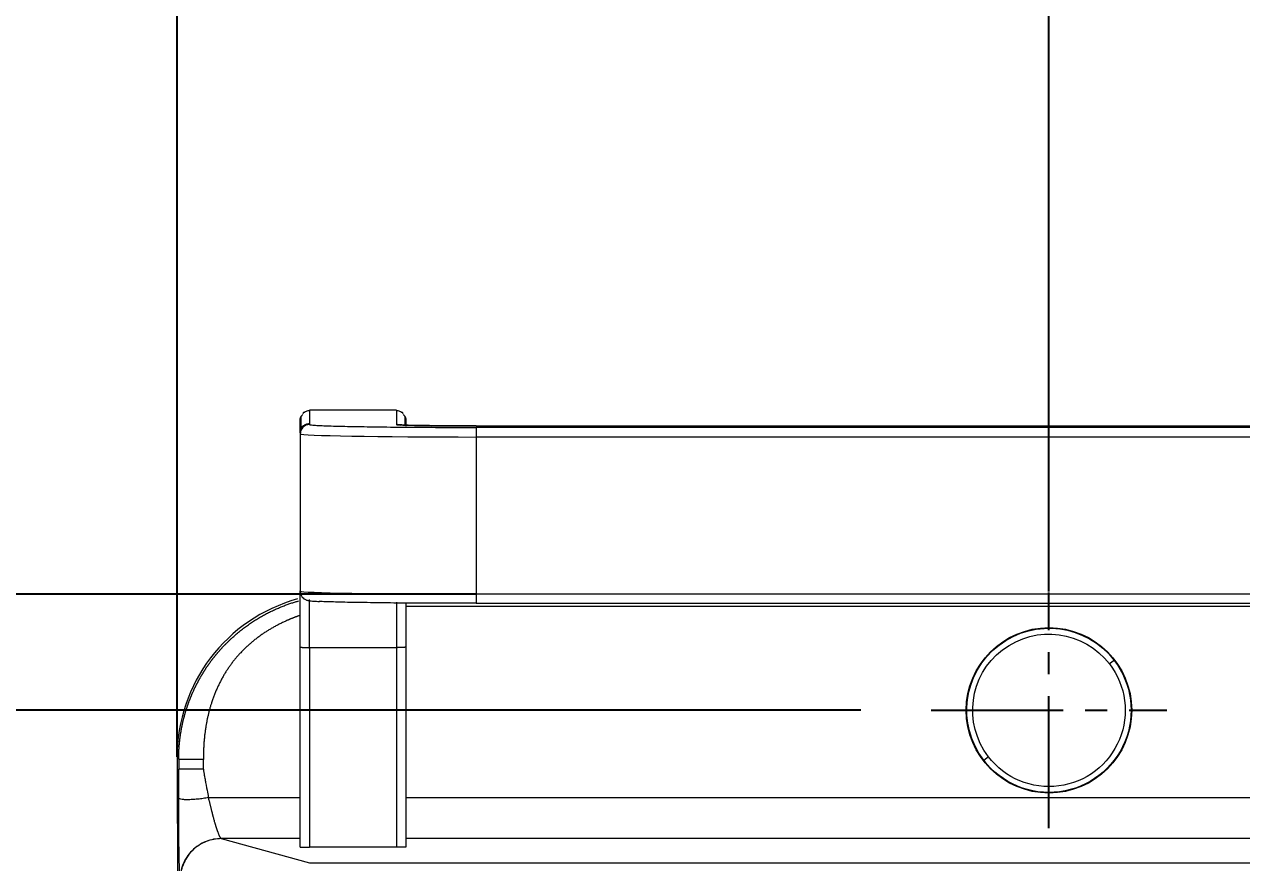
# Model space of a CAD drawing. Header units: millimetres. Extents: x 2433 to 4809, y -10272 to -6912.
# Drawn here: x 2914.5 to 3018.2, y -9107.5 to -9036 of the extents above; entities that cross this region are included whole.
import ezdxf

# ---------------------------------------------------------------- set-up
doc = ezdxf.new("R2010")
doc.units = ezdxf.units.MM
doc.linetypes.add('CENTER2', pattern=[1.125, 0.75, -0.125, 0.125, -0.125])
doc.linetypes.add('CENTERX2', pattern=[101.6, 63.5, -12.7, 12.7, -12.7])
doc.layers.add('CENTER', color=1, linetype='CENTERX2')
doc.layers.add('DIM', color=3, linetype='Continuous', lineweight=13)
doc.styles.add('ARIAL', font='arial.ttf')
doc.dimstyles.get("Standard").update_dxf_attribs({"dimtxt": 15, "dimasz": 15, "dimexe": 0.18, "dimexo": 0.0625, "dimgap": 4, "dimtad": 0, "dimtih": 1, "dimtoh": 1, "dimdec": 1, "dimdsep": 46, "dimtxsty": 'ARIAL', "dimcen": 0, "dimclrd": 3, "dimclre": 3, "dimclrt": 3, "dimadec": 0, "dimazin": 0, "dimtfac": 1, "dimtdec": 1, "dimtofl": 0, "dimtmove": 0, "dimatfit": 3, "dimfxl": 1, "dimtolj": 1, "dimtzin": 0, "dimarcsym": 0})

# ---------------------------------------------------------------- blocks, each defined once
blk = doc.blocks.new('*D42')
at = {"layer": 'Defpoints', "color": 0, "transparency": 16777216}
for p in [(3442.07, -8962.07), (2927.5, -9098.55), (3442.07, -9098.51)]:
    blk.add_point(p, dxfattribs=at)
at = {"layer": 'DIM', "color": 3, "lineweight": -2, "transparency": 16777216}
for p, q in [((2927.5, -9098.49), (2927.5, -8961.89)), ((2945.5, -8962.07), (3074.42, -8962.07)), ((3424.07, -8962.07), (3124.12, -8962.07)), ((3442.07, -9098.45), (3442.07, -8961.89))]:
    blk.add_line(p, q, dxfattribs=at)
at = {"layer": 'DIM', "color": 3, "transparency": 16777216}
for points in [[(2945.5, -8959.07), (2945.5, -8965.07), (2927.5, -8962.07)], [(3424.07, -8959.07), (3424.07, -8965.07), (3442.07, -8962.07)]]:
    blk.add_solid(points, dxfattribs=at)
at = {"layer": 'DIM', "color": 3, "transparency": 16777216, "insert": (3099.27, -8962.07), "char_height": 18, "attachment_point": 5, "style": 'ARIAL'}
blk.add_mtext('\\A1;514', dxfattribs=at)
blk = doc.blocks.new('*D44')
at = {"layer": 'Defpoints', "color": 0, "transparency": 16777216}
for p in [(2816.38, -9094.52), (2985.83, -9094.52), (2985.83, -9281.4)]:
    blk.add_point(p, dxfattribs=at)
at = {"layer": 'DIM', "color": 3, "lineweight": -2, "transparency": 16777216}
for p, q in [((2985.76, -9094.52), (2816.2, -9094.52)), ((2816.38, -9112.52), (2816.38, -9173.77)), ((2816.38, -9263.4), (2816.38, -9202.15)), ((2985.76, -9281.4), (2816.2, -9281.4))]:
    blk.add_line(p, q, dxfattribs=at)
at = {"layer": 'DIM', "color": 3, "transparency": 16777216}
for points in [[(2813.38, -9112.52), (2819.38, -9112.52), (2816.38, -9094.52)], [(2813.38, -9263.4), (2819.38, -9263.4), (2816.38, -9281.4)]]:
    blk.add_solid(points, dxfattribs=at)
at = {"layer": 'DIM', "color": 3, "transparency": 16777216, "insert": (2816.38, -9187.96), "char_height": 18, "attachment_point": 5, "style": 'ARIAL'}
blk.add_mtext('\\A1;187', dxfattribs=at)
blk = doc.blocks.new('*D55')
at = {"layer": 'Defpoints', "color": 0, "transparency": 16777216}
for p in [(2874.32, -9094.52), (2927.5, -9094.52), (2991.74, -9237.52)]:
    blk.add_point(p, dxfattribs=at)
at = {"layer": 'DIM', "color": 3, "lineweight": -2, "transparency": 16777216}
for p, q in [((2927.44, -9094.52), (2874.14, -9094.52)), ((2874.32, -9112.52), (2874.32, -9151.82)), ((2874.32, -9219.52), (2874.32, -9180.21)), ((2991.67, -9237.52), (2874.14, -9237.52))]:
    blk.add_line(p, q, dxfattribs=at)
at = {"layer": 'DIM', "color": 3, "transparency": 16777216}
for points in [[(2871.32, -9112.52), (2877.32, -9112.52), (2874.32, -9094.52)], [(2871.32, -9219.52), (2877.32, -9219.52), (2874.32, -9237.52)]]:
    blk.add_solid(points, dxfattribs=at)
at = {"layer": 'DIM', "color": 3, "transparency": 16777216, "insert": (2874.32, -9166.02), "char_height": 18, "attachment_point": 5, "style": 'ARIAL'}
blk.add_mtext('\\A1;143', dxfattribs=at)
blk = doc.blocks.new('*D56')
at = {"layer": 'Defpoints', "color": 0, "transparency": 16777216}
for p in [(2927.5, -9014.55), (3001.79, -9084.47), (2927.5, -9098.55)]:
    blk.add_point(p, dxfattribs=at)
at = {"layer": 'DIM', "color": 3, "lineweight": -2, "transparency": 16777216}
for p, q in [((2927.5, -9098.49), (2927.5, -9014.37)), ((3001.79, -9084.4), (3001.79, -9014.37)), ((2927.5, -9014.55), (2909.5, -9014.55)), ((2983.79, -9014.55), (2945.5, -9014.55))]:
    blk.add_line(p, q, dxfattribs=at)
at = {"layer": 'DIM', "color": 3, "transparency": 16777216}
for points in [[(2945.5, -9011.55), (2945.5, -9017.55), (2927.5, -9014.55)], [(2983.79, -9011.55), (2983.79, -9017.55), (3001.79, -9014.55)]]:
    blk.add_solid(points, dxfattribs=at)
at = {"layer": 'DIM', "color": 3, "transparency": 16777216, "insert": (2881.13, -9014.55), "char_height": 18, "attachment_point": 5, "style": 'ARIAL'}
blk.add_mtext('\\A1;74.5', dxfattribs=at)
blk = doc.blocks.new('*D59')
at = {"layer": 'Defpoints', "color": 0, "transparency": 16777216}
for p in [(2952.99, -9084.62), (2709.03, -9574.13), (2957.82, -9574.13)]:
    blk.add_point(p, dxfattribs=at)
at = {"layer": 'DIM', "color": 3, "lineweight": -2, "transparency": 16777216}
for p, q in [((2952.92, -9084.62), (2708.85, -9084.62)), ((2709.03, -9102.62), (2709.03, -9312.58)), ((2709.03, -9556.13), (2709.03, -9346.17)), ((2957.76, -9574.13), (2708.85, -9574.13))]:
    blk.add_line(p, q, dxfattribs=at)
at = {"layer": 'DIM', "color": 3, "transparency": 16777216}
for points in [[(2706.03, -9102.62), (2712.03, -9102.62), (2709.03, -9084.62)], [(2706.03, -9556.13), (2712.03, -9556.13), (2709.03, -9574.13)]]:
    blk.add_solid(points, dxfattribs=at)
at = {"layer": 'DIM', "color": 3, "transparency": 16777216, "insert": (2709.03, -9329.38), "char_height": 18, "attachment_point": 5, "style": 'ARIAL'}
blk.add_mtext('\\A1;(489.5)', dxfattribs=at)

msp = doc.modelspace()

# ---------------------------------------------------------------- linework, layer by layer
at = {"linetype": 'Continuous', "lineweight": 18}
for p, q in [((2946.19, -9068.93), (2938.79, -9068.93)), ((2952.99, -9070.28), (3416.99, -9070.28)), ((2937.99, -9070.87), (2937.99, -9070.96)), ((2937.99, -9070.96), (2937.99, -9084.36)), ((2952.99, -9085.4), (3416.99, -9085.4)), ((2927.5, -9098.55), (2927.82, -9226.01)), ((2946.19, -9106.19), (2938.79, -9106.19)), ((2938.78, -9107.51), (3430.8, -9107.51))]:
    msp.add_line(p, q, dxfattribs=at)
at = {"linetype": 'Continuous', "lineweight": 13}
for p, q in [((2938.79, -9070.07), (2938.79, -9070.16)), ((2946.19, -9070.07), (2946.19, -9070.16)), ((3416.99, -9070.41), (2952.99, -9070.41)), ((2952.99, -9070.41), (2952.99, -9071.22)), ((2952.99, -9071.22), (2952.99, -9084.62)), ((2952.99, -9071.22), (3416.99, -9071.22)), ((2952.99, -9084.62), (2952.99, -9085.4)), ((3416.99, -9084.62), (2952.99, -9084.62)), ((3173.79, -9085.67), (2946.99, -9085.67)), ((3007.35, -9090.26), (3006.95, -9090.56)), ((2996.23, -9098.77), (2996.63, -9098.47)), ((2927.64, -9098.69), (2927.5, -9098.55)), ((2930.17, -9101.96), (2937.99, -9101.96)), ((2946.99, -9101.96), (3167.39, -9101.96)), ((2937.99, -9105.46), (2931.26, -9105.46)), ((2931.26, -9105.46), (2938.78, -9107.51)), ((3167.39, -9105.46), (2946.99, -9105.46))]:
    msp.add_line(p, q, dxfattribs=at)
at = {"linetype": 'Continuous', "lineweight": 18, "extrusion": (0, 0, -1)}
for radius, start, end in [(7, 322.5554, 142.5554), (7.05, 270, 90), (7.05, 90, 270), (7, 142.5554, 322.5554)]:
    msp.add_arc((-3001.79, -9094.52), radius, start, end, dxfattribs=at)
at = {"linetype": 'Continuous', "lineweight": 13, "extrusion": (0, 0, -1)}
for start, end in [(322.5554, 142.5554), (142.5554, 322.5554)]:
    msp.add_arc((-3001.79, -9094.52), 6.5, start, end, dxfattribs=at)
at = {"linetype": 'Continuous', "lineweight": 13}
for centre, major_axis, ratio, start_param, end_param in [((2938.79, -9070.96), (-0.8, 0), 0.999848, 4.712389, 6.283185), ((2946.19, -9070.96), (0.8, 0), 0.999848, 1.080119, 1.570796), ((2952.99, -9070.16), (-6.8, 0), 0.017452, 0, 1.570796), ((2952.99, -9070.96), (-15, 0), 0.017452, 0, 1.570796), ((2952.99, -9084.36), (15, 0), 0.017452, 3.141593, 4.712389)]:
    msp.add_ellipse(centre, major_axis=major_axis, ratio=ratio, start_param=start_param, end_param=end_param, dxfattribs=at)
at = {"linetype": 'Continuous', "lineweight": 18}
msp.add_ellipse((2941.5, -9098.52), major_axis=(9.86, -9.94), ratio=0.999698, start_param=2.630393, end_param=3.933367, dxfattribs=at)
for points in [[(2937.99, -9069.79), (2937.98, -9069.52), (2938.22, -9069.3)], [(2946.76, -9069.3), (2947, -9069.52), (2946.99, -9069.79)]]:
    msp.add_open_spline(points, degree=2, dxfattribs=at)
for points, degree, knots in [([(2938.37, -9069.13), (2938.33, -9069.1), (2938.27, -9069.14), (2938.23, -9069.17), (2938.21, -9069.25)], 3, [0, 0, 0, 0, 0.56271, 1, 1, 1, 1]), ([(2938.79, -9068.98), (2938.68, -9068.99), (2938.53, -9069.02), (2938.34, -9069.12), (2938.26, -9069.19), (2938.22, -9069.23)], 3, [0, 0, 0, 0, 0.482443, 0.739098, 1, 1, 1, 1]), ([(2946.76, -9069.23), (2946.72, -9069.19), (2946.63, -9069.12), (2946.44, -9069.02), (2946.29, -9068.99), (2946.19, -9068.98)], 3, [0, 0, 0, 0, 0.2609, 0.517555, 1, 1, 1, 1]), ([(2946.77, -9069.25), (2946.75, -9069.17), (2946.7, -9069.14), (2946.64, -9069.1), (2946.61, -9069.13)], 3, [0, 0, 0, 0, 0.437656, 1, 1, 1, 1]), ([(2937.99, -9070.87), (2937.99, -9070.74), (2937.99, -9070.55), (2937.99, -9070.33), (2937.99, -9070.22), (2937.99, -9070.16), (2937.99, -9070.14), (2937.99, -9070.12), (2937.99, -9070.11), (2937.99, -9070.11), (2937.99, -9070.11), (2937.99, -9070.11), (2937.99, -9070.11), (2937.99, -9070.11), (2937.99, -9070.11), (2937.99, -9070.11), (2937.99, -9070.11), (2937.99, -9070.1), (2937.99, -9070.07), (2937.99, -9070), (2937.99, -9069.96), (2937.99, -9069.94), (2937.99, -9069.93), (2937.99, -9069.92), (2937.99, -9069.92), (2937.99, -9069.92), (2937.99, -9069.92), (2937.99, -9069.92), (2937.99, -9069.92), (2937.99, -9069.92), (2937.99, -9069.92), (2937.99, -9069.92), (2937.99, -9069.91), (2937.99, -9069.89), (2937.99, -9069.86), (2937.99, -9069.84), (2937.99, -9069.83), (2937.99, -9069.83), (2937.99, -9069.82), (2937.99, -9069.82), (2937.99, -9069.82), (2937.99, -9069.82), (2937.99, -9069.82), (2937.99, -9069.82), (2937.99, -9069.82), (2937.99, -9069.81), (2937.99, -9069.8), (2937.99, -9069.79), (2937.99, -9069.79)], 3, [0, 0, 0, 0, 0.35195, 0.527925, 0.615912, 0.659906, 0.681903, 0.692901, 0.698401, 0.70115, 0.702525, 0.703212, 0.703556, 0.703728, 0.703814, 0.703814, 0.7039, 0.7039, 0.791887, 0.835881, 0.857878, 0.868876, 0.874375, 0.877125, 0.8785, 0.879187, 0.879531, 0.879703, 0.879789, 0.879832, 0.879832, 0.879875, 0.879875, 0.923868, 0.945865, 0.956864, 0.962363, 0.965113, 0.966487, 0.967175, 0.967518, 0.96769, 0.967776, 0.967776, 0.967862, 0.967862, 0.989859, 1, 1, 1, 1]), ([(2938.04, -9069.52), (2938.04, -9069.58), (2938.04, -9069.67), (2938.04, -9069.79), (2938.04, -9069.89), (2938.04, -9069.97), (2938.04, -9070.05), (2938.04, -9070.13), (2938.04, -9070.21), (2938.04, -9070.31), (2938.04, -9070.43), (2938.04, -9070.53), (2938.04, -9070.58)], 3, [0, 0, 0, 0, 0.153019, 0.268642, 0.349318, 0.423693, 0.5, 0.576307, 0.650682, 0.731358, 0.846981, 1, 1, 1, 1]), ([(2938.79, -9070.16), (2938.79, -9070.17), (2938.81, -9070.17), (2938.9, -9070.19), (2938.97, -9070.2), (2939.15, -9070.21), (2939.27, -9070.22), (2939.54, -9070.24), (2939.7, -9070.25), (2940.05, -9070.26), (2940.25, -9070.27), (2940.69, -9070.28), (2940.93, -9070.29), (2941.7, -9070.31), (2942.29, -9070.32), (2943.6, -9070.34), (2944.32, -9070.35), (2945.48, -9070.37), (2945.87, -9070.37), (2946.69, -9070.38), (2947.11, -9070.38), (2949.27, -9070.4), (2951.08, -9070.41), (2952.99, -9070.41)], 3, [0, 0, 0, 0, 0.0625, 0.0625, 0.125, 0.125, 0.1875, 0.1875, 0.25, 0.25, 0.3125, 0.3125, 0.375, 0.375, 0.5, 0.5, 0.625, 0.625, 0.6875, 0.6875, 0.75, 0.75, 1, 1, 1, 1]), ([(2946.59, -9070.19), (2946.51, -9070.19), (2946.39, -9070.19), (2946.35, -9070.18), (2946.35, -9070.18)], 3, [0, 0, 0, 0, 0.536818, 1, 1, 1, 1]), ([(2952.99, -9070.28), (2952.62, -9070.28), (2951.56, -9070.28), (2949.84, -9070.27), (2948.12, -9070.24), (2947.01, -9070.22), (2946.67, -9070.2), (2946.59, -9070.19)], 3, [0, 0, 0, 0, 0.127599, 0.372868, 0.618674, 0.863843, 1, 1, 1, 1]), ([(2946.93, -9070.21), (2946.93, -9070.21), (2946.93, -9070.18), (2946.93, -9070.13), (2946.93, -9070.05), (2946.93, -9069.97), (2946.93, -9069.89), (2946.93, -9069.79), (2946.93, -9069.67), (2946.93, -9069.58), (2946.93, -9069.52)], 3, [0, 0, 0, 0, 0.001232, 0.115394, 0.232522, 0.349649, 0.463811, 0.587646, 0.765122, 1, 1, 1, 1]), ([(2946.99, -9069.79), (2946.99, -9069.8), (2946.99, -9069.81), (2946.99, -9069.85), (2946.99, -9069.89), (2946.99, -9069.95), (2946.99, -9069.98), (2946.99, -9070.03), (2946.99, -9070.05), (2946.99, -9070.08), (2946.99, -9070.09), (2946.99, -9070.1), (2946.99, -9070.1), (2946.99, -9070.11), (2946.99, -9070.11), (2946.99, -9070.11), (2946.99, -9070.11), (2946.99, -9070.11), (2946.99, -9070.11), (2946.99, -9070.11), (2946.99, -9070.11), (2946.99, -9070.12), (2946.99, -9070.15), (2946.99, -9070.18), (2946.99, -9070.19), (2946.99, -9070.2), (2946.99, -9070.2), (2946.99, -9070.2), (2946.99, -9070.2), (2946.99, -9070.2), (2946.99, -9070.2), (2946.99, -9070.23), (2946.99, -9070.26), (2946.99, -9070.29), (2946.99, -9070.29), (2946.99, -9070.3), (2946.99, -9070.3), (2946.99, -9070.3), (2946.99, -9070.3), (2946.99, -9070.3), (2946.99, -9070.3), (2946.99, -9070.3), (2946.99, -9070.3), (2946.99, -9070.3), (2946.99, -9070.3)], 3, [0, 0, 0, 0, 0.068001, 0.068001, 0.254434, 0.254434, 0.440866, 0.440866, 0.534082, 0.58069, 0.603995, 0.615647, 0.621473, 0.624386, 0.625842, 0.62657, 0.626934, 0.627116, 0.627116, 0.627299, 0.627299, 0.720515, 0.767123, 0.790427, 0.802079, 0.807905, 0.810818, 0.812274, 0.813003, 0.813003, 0.813731, 0.813731, 0.906947, 0.953555, 0.976859, 0.988511, 0.994337, 0.99725, 0.998707, 0.999435, 0.999799, 0.999981, 0.999981, 1, 1, 1, 1]), ([(2937.99, -9089.14), (2937.99, -9088.45), (2937.99, -9087.84), (2937.99, -9087.25), (2937.99, -9086.7), (2937.99, -9086.18), (2937.99, -9085.71), (2937.99, -9085.26), (2937.99, -9084.58), (2937.99, -9084.33)], 2, [0, 0, 0, 0.206111, 0.206111, 0.412222, 0.412222, 0.618334, 0.618334, 0.824445, 1, 1, 1]), ([(2937.99, -9084.36), (2937.99, -9084.46), (2938.02, -9084.65), (2938.16, -9084.87), (2938.31, -9085.01), (2938.44, -9085.09), (2938.56, -9085.13), (2938.69, -9085.16), (2938.9, -9085.2), (2939.13, -9085.22), (2939.54, -9085.23), (2939.63, -9085.24)], 3, [0, 0, 0, 0, 0.058724, 0.106791, 0.148837, 0.187846, 0.230381, 0.295584, 0.447895, 0.888077, 1, 1, 1, 1]), ([(2927.64, -9098.69), (2927.64, -9098.67), (2927.64, -9098.63), (2927.64, -9098.57), (2927.64, -9098.5), (2927.64, -9098.44), (2927.64, -9098.38), (2927.64, -9098.32), (2927.64, -9098.26), (2927.65, -9098.2), (2927.65, -9098.14), (2927.65, -9098.07), (2927.65, -9098.01), (2927.66, -9097.95), (2927.66, -9097.89), (2927.66, -9097.83), (2927.67, -9097.76), (2927.67, -9097.7), (2927.68, -9097.64), (2927.68, -9097.58), (2927.68, -9097.51), (2927.69, -9097.45), (2927.7, -9097.39), (2927.7, -9097.33), (2927.71, -9097.26), (2927.71, -9097.2), (2927.72, -9097.14), (2927.73, -9097.07), (2927.74, -9097.01), (2927.74, -9096.95), (2927.75, -9096.88), (2927.76, -9096.82), (2927.77, -9096.76), (2927.78, -9096.7), (2927.79, -9096.63), (2927.8, -9096.57), (2927.8, -9096.5), (2927.81, -9096.44), (2927.83, -9096.38), (2927.84, -9096.31), (2927.85, -9096.25), (2927.86, -9096.19), (2927.87, -9096.12), (2927.88, -9096.06), (2927.89, -9096), (2927.91, -9095.93), (2927.92, -9095.87), (2927.93, -9095.8), (2927.95, -9095.74), (2927.96, -9095.68), (2927.97, -9095.61), (2927.99, -9095.55), (2928, -9095.48), (2928.02, -9095.42), (2928.03, -9095.36), (2928.05, -9095.29), (2928.07, -9095.23), (2928.08, -9095.16), (2928.1, -9095.1), (2928.12, -9095.04), (2928.13, -9094.97), (2928.15, -9094.91), (2928.17, -9094.84), (2928.19, -9094.78), (2928.21, -9094.72), (2928.22, -9094.65), (2928.24, -9094.59), (2928.26, -9094.52), (2928.28, -9094.46), (2928.3, -9094.39), (2928.33, -9094.33), (2928.35, -9094.27), (2928.37, -9094.2), (2928.39, -9094.14), (2928.41, -9094.07), (2928.43, -9094.01), (2928.46, -9093.95), (2928.48, -9093.88), (2928.5, -9093.82), (2928.53, -9093.75), (2928.55, -9093.69), (2928.58, -9093.63), (2928.6, -9093.56), (2928.63, -9093.5), (2928.65, -9093.44), (2928.68, -9093.37), (2928.7, -9093.31), (2928.73, -9093.24), (2928.76, -9093.18), (2928.78, -9093.12), (2928.81, -9093.05), (2928.84, -9092.99), (2928.87, -9092.93), (2928.9, -9092.86), (2928.93, -9092.8), (2928.95, -9092.74), (2928.98, -9092.67), (2929.01, -9092.61), (2929.05, -9092.55), (2929.08, -9092.49), (2929.11, -9092.42), (2929.14, -9092.36), (2929.17, -9092.3), (2929.2, -9092.23), (2929.24, -9092.17), (2929.27, -9092.11), (2929.3, -9092.05), (2929.34, -9091.98), (2929.37, -9091.92), (2929.4, -9091.86), (2929.44, -9091.8), (2929.47, -9091.74), (2929.51, -9091.67), (2929.55, -9091.61), (2929.58, -9091.55), (2929.62, -9091.49), (2929.65, -9091.43), (2929.69, -9091.37), (2929.73, -9091.31), (2929.77, -9091.24), (2929.81, -9091.18), (2929.85, -9091.12), (2929.88, -9091.06), (2929.92, -9091), (2929.96, -9090.94), (2930, -9090.88), (2930.04, -9090.82), (2930.09, -9090.76), (2930.13, -9090.7), (2930.17, -9090.64), (2930.21, -9090.58), (2930.25, -9090.52), (2930.3, -9090.46), (2930.34, -9090.4), (2930.38, -9090.34), (2930.43, -9090.28), (2930.47, -9090.23), (2930.51, -9090.17), (2930.56, -9090.11), (2930.61, -9090.05), (2930.65, -9089.99), (2930.7, -9089.93), (2930.74, -9089.88), (2930.79, -9089.82), (2930.84, -9089.76), (2930.89, -9089.7), (2930.93, -9089.65), (2930.98, -9089.59), (2931.03, -9089.53), (2931.08, -9089.48), (2931.13, -9089.42), (2931.18, -9089.37), (2931.23, -9089.31), (2931.28, -9089.25), (2931.33, -9089.2), (2931.38, -9089.14), (2931.43, -9089.09), (2931.48, -9089.03), (2931.54, -9088.98), (2931.59, -9088.92), (2931.64, -9088.87), (2931.69, -9088.82), (2931.78, -9088.73), (2931.91, -9088.6), (2932.08, -9088.45), (2932.24, -9088.29), (2932.41, -9088.15), (2932.57, -9088), (2932.74, -9087.86), (2932.91, -9087.73), (2933.08, -9087.59), (2933.25, -9087.46), (2933.42, -9087.34), (2933.59, -9087.22), (2933.76, -9087.1), (2933.93, -9086.98), (2934.1, -9086.87), (2934.28, -9086.77), (2934.45, -9086.66), (2934.62, -9086.56), (2934.79, -9086.47), (2934.96, -9086.37), (2935.13, -9086.28), (2935.3, -9086.19), (2935.47, -9086.11), (2935.63, -9086.03), (2935.8, -9085.95), (2935.97, -9085.87), (2936.13, -9085.8), (2936.3, -9085.73), (2936.46, -9085.67), (2936.63, -9085.6), (2936.79, -9085.54), (2936.95, -9085.48), (2937.11, -9085.43), (2937.27, -9085.37), (2937.43, -9085.32), (2937.58, -9085.28), (2937.73, -9085.23), (2937.82, -9085.21), (2937.87, -9085.19)], 3, [0, 0, 0, 0, 0.003351, 0.006708, 0.010069, 0.013436, 0.016808, 0.020184, 0.023567, 0.026954, 0.030346, 0.033743, 0.037146, 0.040554, 0.043966, 0.047384, 0.050807, 0.054236, 0.057669, 0.061107, 0.064551, 0.068, 0.071454, 0.074913, 0.078377, 0.081846, 0.085321, 0.088801, 0.092285, 0.095775, 0.099271, 0.102771, 0.106276, 0.109787, 0.113302, 0.116823, 0.120349, 0.123881, 0.127417, 0.130958, 0.134505, 0.138057, 0.141614, 0.145176, 0.148743, 0.152316, 0.155894, 0.159476, 0.163064, 0.166658, 0.170256, 0.173859, 0.177468, 0.181082, 0.184701, 0.188325, 0.191955, 0.195589, 0.199229, 0.202874, 0.206524, 0.210179, 0.21384, 0.217505, 0.221176, 0.224852, 0.228533, 0.23222, 0.235911, 0.239608, 0.24331, 0.247017, 0.250729, 0.254447, 0.258169, 0.261897, 0.26563, 0.269369, 0.273112, 0.276861, 0.280615, 0.284374, 0.288138, 0.291907, 0.295682, 0.299462, 0.303247, 0.307037, 0.310833, 0.314633, 0.318439, 0.32225, 0.326066, 0.329888, 0.333715, 0.337546, 0.341384, 0.345226, 0.349073, 0.352926, 0.356784, 0.360647, 0.364516, 0.368389, 0.372268, 0.376152, 0.380041, 0.383936, 0.387835, 0.39174, 0.39565, 0.399566, 0.403486, 0.407412, 0.411343, 0.415279, 0.419221, 0.423167, 0.427119, 0.431076, 0.435039, 0.439006, 0.442979, 0.446957, 0.45094, 0.454929, 0.458922, 0.462921, 0.466926, 0.470935, 0.47495, 0.478969, 0.482995, 0.487025, 0.49106, 0.495101, 0.499147, 0.503199, 0.507255, 0.511317, 0.515384, 0.519456, 0.523534, 0.527616, 0.531704, 0.535797, 0.539896, 0.544, 0.548109, 0.552223, 0.556342, 0.560467, 0.564597, 0.568732, 0.572872, 0.577018, 0.581169, 0.585325, 0.589487, 0.593653, 0.597825, 0.602002, 0.606185, 0.618763, 0.631235, 0.643602, 0.655864, 0.668021, 0.680073, 0.692019, 0.70386, 0.715596, 0.727226, 0.738751, 0.750171, 0.761486, 0.772696, 0.7838, 0.794799, 0.805692, 0.816481, 0.827164, 0.837742, 0.848215, 0.858582, 0.868845, 0.879002, 0.889054, 0.899, 0.908842, 0.918578, 0.928209, 0.937734, 0.947155, 0.95647, 0.965681, 0.974785, 0.983785, 0.99268, 1, 1, 1, 1]), ([(2952.99, -9085.4), (2952.04, -9085.4), (2950.64, -9085.4), (2949.07, -9085.39), (2948.41, -9085.39), (2947.97, -9085.39), (2947.75, -9085.39), (2947.11, -9085.38), (2946.69, -9085.38), (2945.87, -9085.37), (2945.47, -9085.37), (2944.32, -9085.35), (2943.6, -9085.34), (2942.62, -9085.33), (2942.31, -9085.32), (2941.72, -9085.31), (2941.45, -9085.3), (2940.67, -9085.28), (2940.23, -9085.27), (2939.78, -9085.25), (2939.7, -9085.24), (2939.62, -9085.24)], 3, [0, 0, 0, 0, 0.159914, 0.23987, 0.279849, 0.279849, 0.319827, 0.319827, 0.399784, 0.399784, 0.479741, 0.479741, 0.639655, 0.639655, 0.719611, 0.719611, 0.799568, 0.799568, 0.959482, 0.959482, 1, 1, 1, 1]), ([(2946.99, -9085.32), (2946.99, -9085.52), (2946.99, -9085.74), (2946.99, -9086.21), (2946.99, -9086.72), (2946.99, -9087.26), (2946.99, -9087.86), (2946.99, -9088.45), (2946.99, -9089.14)], 2, [0, 0, 0, 0.138086, 0.138086, 0.42539, 0.42539, 0.712695, 0.712695, 1, 1, 1]), ([(2937.97, -9086.43), (2937.42, -9086.62), (2936.9, -9086.85), (2935.74, -9087.36), (2934.75, -9088.04), (2933.71, -9088.76), (2932.89, -9089.64), (2931.23, -9091.42), (2930.44, -9093.87), (2929.73, -9096.05), (2929.74, -9098.72)], 2, [0, 0, 0, 0.072965, 0.072965, 0.227471, 0.227471, 0.381977, 0.381977, 0.690988, 0.690988, 1, 1, 1]), ([(2937.99, -9106.18), (2937.99, -9100.5), (2937.99, -9097.66), (2937.99, -9096.55), (2937.99, -9093.4), (2937.99, -9091.71), (2937.99, -9091.27), (2937.99, -9090.53), (2937.99, -9090.21), (2937.99, -9089.86), (2937.99, -9089.68), (2937.99, -9089.5), (2937.99, -9089.32), (2937.99, -9089.14)], 2, [0, 0, 0, 0.5, 0.5, 0.75, 0.75, 0.875, 0.875, 0.9375, 0.9375, 0.96875, 0.96875, 0.984375, 1, 1, 1]), ([(2946.99, -9089.14), (2946.99, -9089.15), (2946.99, -9089.18), (2946.99, -9089.28), (2946.99, -9089.34), (2946.99, -9089.37), (2946.99, -9089.39), (2946.99, -9089.4), (2946.99, -9089.4), (2946.99, -9089.41), (2946.99, -9089.43), (2946.99, -9089.49), (2946.99, -9089.57), (2946.99, -9089.62), (2946.99, -9089.65), (2946.99, -9089.66), (2946.99, -9089.67), (2946.99, -9089.67), (2946.99, -9089.76), (2946.99, -9089.9), (2946.99, -9090.05), (2946.99, -9090.13), (2946.99, -9090.17), (2946.99, -9090.19), (2946.99, -9090.2), (2946.99, -9090.2), (2946.99, -9090.21), (2946.99, -9090.21), (2946.99, -9090.21), (2946.99, -9090.34), (2946.99, -9090.73), (2946.99, -9090.98), (2946.99, -9091.12), (2946.99, -9091.2), (2946.99, -9091.23), (2946.99, -9091.25), (2946.99, -9091.26), (2946.99, -9091.27), (2946.99, -9091.83), (2946.99, -9092.52), (2946.99, -9093.05), (2946.99, -9093.25), (2946.99, -9093.33), (2946.99, -9093.37), (2946.99, -9093.39), (2946.99, -9093.39), (2946.99, -9093.4), (2946.99, -9093.4), (2946.99, -9093.4), (2946.99, -9093.4), (2946.99, -9094.64), (2946.99, -9096.11), (2946.99, -9097.12), (2946.99, -9097.45), (2946.99, -9097.57), (2946.99, -9097.62), (2946.99, -9097.64), (2946.99, -9097.65), (2946.99, -9097.66), (2946.99, -9097.66), (2946.99, -9097.66), (2946.99, -9097.66), (2946.99, -9100.5), (2946.99, -9103.34), (2946.99, -9106.18)], 3, [0, 0, 0, 0, 0.007813, 0.011719, 0.013672, 0.014648, 0.015137, 0.015381, 0.015381, 0.015625, 0.015625, 0.023438, 0.027344, 0.029297, 0.030273, 0.030762, 0.030762, 0.03125, 0.03125, 0.046875, 0.054688, 0.058594, 0.060547, 0.061523, 0.062012, 0.062256, 0.062256, 0.0625, 0.0625, 0.09375, 0.109375, 0.117188, 0.121094, 0.123047, 0.124023, 0.124512, 0.124512, 0.125, 0.125, 0.1875, 0.21875, 0.234375, 0.242188, 0.246094, 0.248047, 0.249023, 0.249512, 0.249756, 0.249756, 0.25, 0.25, 0.375, 0.4375, 0.46875, 0.484375, 0.492188, 0.496094, 0.498047, 0.499023, 0.499512, 0.499512, 0.5, 0.5, 1, 1, 1, 1]), ([(2929.74, -9098.72), (2929.73, -9098.72), (2929.72, -9098.72), (2929.69, -9098.72), (2929.67, -9098.72), (2929.65, -9098.72), (2929.63, -9098.72), (2929.6, -9098.72), (2929.58, -9098.72), (2929.55, -9098.72), (2929.53, -9098.72), (2929.51, -9098.72), (2929.48, -9098.72), (2929.46, -9098.72), (2929.43, -9098.72), (2929.41, -9098.72), (2929.38, -9098.72), (2929.36, -9098.72), (2929.33, -9098.72), (2929.31, -9098.72), (2929.28, -9098.72), (2929.25, -9098.72), (2929.23, -9098.72), (2929.2, -9098.72), (2929.17, -9098.72), (2929.15, -9098.72), (2929.12, -9098.72), (2929.09, -9098.72), (2929.07, -9098.72), (2929.04, -9098.72), (2929.01, -9098.72), (2928.98, -9098.72), (2928.96, -9098.72), (2928.93, -9098.72), (2928.9, -9098.72), (2928.87, -9098.72), (2928.85, -9098.72), (2928.82, -9098.72), (2928.79, -9098.72), (2928.76, -9098.72), (2928.73, -9098.72), (2928.71, -9098.72), (2928.68, -9098.72), (2928.65, -9098.72), (2928.62, -9098.72), (2928.6, -9098.72), (2928.57, -9098.72), (2928.54, -9098.72), (2928.51, -9098.72), (2928.49, -9098.72), (2928.46, -9098.72), (2928.43, -9098.71), (2928.4, -9098.71), (2928.38, -9098.71), (2928.35, -9098.71), (2928.32, -9098.71), (2928.3, -9098.71), (2928.27, -9098.71), (2928.25, -9098.71), (2928.22, -9098.71), (2928.2, -9098.71), (2928.17, -9098.71), (2928.15, -9098.71), (2928.12, -9098.71), (2928.1, -9098.71), (2928.08, -9098.71), (2928.05, -9098.71), (2928.03, -9098.71), (2928.01, -9098.71), (2927.99, -9098.71), (2927.96, -9098.71), (2927.94, -9098.71), (2927.92, -9098.7), (2927.9, -9098.7), (2927.88, -9098.7), (2927.87, -9098.7), (2927.85, -9098.7), (2927.83, -9098.7), (2927.81, -9098.7), (2927.8, -9098.7), (2927.78, -9098.7), (2927.77, -9098.7), (2927.75, -9098.7), (2927.74, -9098.7), (2927.73, -9098.7), (2927.71, -9098.7), (2927.7, -9098.7), (2927.69, -9098.7), (2927.68, -9098.69), (2927.67, -9098.69), (2927.67, -9098.69), (2927.66, -9098.69), (2927.65, -9098.69), (2927.65, -9098.69), (2927.64, -9098.69), (2927.64, -9098.69), (2927.64, -9098.69), (2927.64, -9098.69), (2927.64, -9098.69)], 3, [0, 0, 0, 0, 0.006758, 0.013592, 0.020504, 0.027493, 0.034559, 0.041701, 0.048921, 0.056218, 0.063592, 0.071043, 0.078571, 0.086176, 0.093858, 0.101617, 0.109453, 0.117366, 0.125356, 0.133423, 0.141567, 0.149788, 0.158086, 0.166461, 0.174914, 0.183443, 0.192049, 0.200733, 0.209493, 0.21833, 0.227245, 0.236236, 0.245305, 0.25445, 0.263673, 0.272972, 0.282349, 0.291803, 0.301333, 0.310941, 0.320626, 0.330388, 0.340227, 0.350142, 0.360135, 0.370205, 0.380352, 0.390576, 0.400877, 0.411255, 0.42171, 0.432243, 0.442852, 0.453538, 0.464301, 0.475142, 0.486059, 0.497053, 0.508125, 0.519273, 0.530499, 0.541801, 0.553181, 0.564637, 0.576171, 0.587782, 0.599469, 0.611234, 0.623076, 0.634995, 0.646991, 0.659064, 0.671214, 0.683441, 0.695745, 0.708126, 0.720584, 0.733119, 0.745731, 0.75842, 0.771187, 0.78403, 0.79695, 0.809948, 0.823022, 0.836173, 0.849402, 0.862707, 0.87609, 0.88955, 0.903086, 0.9167, 0.930391, 0.944158, 0.958003, 0.971925, 0.985924, 1, 1, 1, 1]), ([(2929.74, -9099.55), (2929.73, -9099.55), (2929.72, -9099.55), (2929.69, -9099.55), (2929.66, -9099.55), (2929.61, -9099.55), (2929.56, -9099.55), (2929.5, -9099.55), (2929.43, -9099.55), (2929.35, -9099.55), (2929.26, -9099.55), (2929.16, -9099.55), (2929.05, -9099.55), (2928.94, -9099.55), (2928.84, -9099.55), (2928.73, -9099.55), (2928.63, -9099.55), (2928.54, -9099.55), (2928.44, -9099.55), (2928.35, -9099.55), (2928.29, -9099.55), (2928.24, -9099.55), (2928.2, -9099.55), (2928.15, -9099.55), (2928.09, -9099.55), (2928.02, -9099.55), (2927.95, -9099.55), (2927.88, -9099.55), (2927.82, -9099.55), (2927.78, -9099.55), (2927.75, -9099.55), (2927.72, -9099.55), (2927.7, -9099.55), (2927.68, -9099.55), (2927.67, -9099.55), (2927.66, -9099.55), (2927.65, -9099.55), (2927.65, -9099.55), (2927.64, -9099.55), (2927.64, -9099.55), (2927.64, -9099.55), (2927.64, -9099.55)], 3, [0, 0, 0, 0, 0.005667, 0.013914, 0.024779, 0.038313, 0.054573, 0.073629, 0.095555, 0.120438, 0.148366, 0.179417, 0.213663, 0.251176, 0.286061, 0.321263, 0.356729, 0.392415, 0.428268, 0.464227, 0.500235, 0.51191, 0.529249, 0.55224, 0.580848, 0.615003, 0.654585, 0.699417, 0.749239, 0.778718, 0.806547, 0.832749, 0.857347, 0.880367, 0.901835, 0.921787, 0.94026, 0.957286, 0.972898, 0.987126, 1, 1, 1, 1]), ([(2927.64, -9101.97), (2927.64, -9101.69), (2927.64, -9101.45), (2927.64, -9101.22), (2927.64, -9101.18), (2927.64, -9101.09), (2927.64, -9101), (2927.64, -9100.87), (2927.64, -9100.77), (2927.64, -9100.72), (2927.64, -9100.69), (2927.64, -9100.68), (2927.64, -9100.67), (2927.64, -9100.53), (2927.64, -9100.35), (2927.64, -9100.21), (2927.64, -9100.16), (2927.64, -9100.13), (2927.64, -9100.12), (2927.64, -9100.08), (2927.64, -9100.03), (2927.64, -9099.95), (2927.64, -9099.9), (2927.64, -9099.87), (2927.64, -9099.71), (2927.64, -9099.62), (2927.64, -9099.55)], 3, [0, 0, 0, 0, 0.25, 0.25, 0.3125, 0.3125, 0.375, 0.4375, 0.46875, 0.484375, 0.492188, 0.492188, 0.5, 0.5, 0.625, 0.6875, 0.71875, 0.71875, 0.75, 0.75, 0.8125, 0.84375, 0.84375, 0.875, 0.875, 1, 1, 1, 1]), ([(2929.74, -9099.55), (2929.75, -9099.65), (2929.78, -9099.79), (2929.8, -9099.95), (2929.81, -9100.03), (2929.82, -9100.07), (2929.82, -9100.09), (2929.83, -9100.1), (2929.83, -9100.1), (2929.83, -9100.11), (2929.84, -9100.15), (2929.85, -9100.26), (2929.89, -9100.44), (2929.91, -9100.55), (2929.92, -9100.6), (2929.92, -9100.63), (2929.93, -9100.64), (2929.93, -9100.65), (2930.06, -9101.35), (2930.14, -9101.78), (2930.17, -9101.96)], 3, [0, 0, 0, 0, 0.125, 0.1875, 0.21875, 0.234375, 0.242187, 0.246094, 0.246094, 0.25, 0.25, 0.375, 0.4375, 0.46875, 0.484375, 0.492187, 0.492187, 0.5, 0.5, 1, 1, 1, 1]), ([(2930.17, -9101.96), (2930.02, -9101.99), (2929.72, -9102.04), (2929.25, -9102.1), (2928.8, -9102.13), (2928.39, -9102.15), (2928.05, -9102.14), (2927.81, -9102.1), (2927.67, -9102.04), (2927.64, -9101.99), (2927.64, -9101.97)], 3, [0, 0, 0, 0, 0.124974, 0.250106, 0.375238, 0.50037, 0.625502, 0.750633, 0.875765, 1, 1, 1, 1]), ([(2931.25, -9105.46), (2931.04, -9105.46), (2930.62, -9105.49), (2929.96, -9105.68), (2929.33, -9106.01), (2928.76, -9106.47), (2928.3, -9107.03), (2927.97, -9107.67), (2927.79, -9108.32), (2927.75, -9108.74), (2927.75, -9108.95)], 3, [0, 0, 0, 0, 0.124945, 0.250048, 0.375152, 0.500255, 0.625358, 0.750462, 0.875565, 1, 1, 1, 1]), ([(2937.99, -9106.18), (2937.99, -9106.18), (2938.02, -9106.18), (2938.2, -9106.19), (2938.49, -9106.19), (2938.69, -9106.19), (2938.79, -9106.19)], 3, [0, 0, 0, 0, 0.245699, 0.497133, 0.748566, 1, 1, 1, 1]), ([(2946.99, -9106.18), (2946.99, -9106.18), (2946.87, -9106.19), (2946.49, -9106.19), (2946.28, -9106.19), (2946.19, -9106.19)], 3, [0, 0, 0, 0, 0.497772, 0.748886, 1, 1, 1, 1])]:
    msp.add_open_spline(points, degree=degree, knots=knots, dxfattribs=at)
at = {"linetype": 'Continuous', "lineweight": 13}
for points, degree in [([(2938.79, -9068.93), (2938.79, -9070.07)], 1), ([(2938.79, -9089.18), (2938.79, -9106.19)], 1), ([(2946.19, -9089.18), (2938.79, -9089.18)], 1), ([(2927.64, -9098.69), (2927.64, -9098.98), (2927.64, -9099.26), (2927.64, -9099.55)], 3), ([(2929.74, -9099.55), (2929.74, -9099.27), (2929.74, -9099), (2929.74, -9098.72)], 3)]:
    msp.add_open_spline(points, degree=degree, dxfattribs=at)
for points, degree, knots in [([(2946.19, -9068.93), (2946.19, -9068.93), (2946.19, -9068.94), (2946.19, -9068.95), (2946.19, -9068.96), (2946.19, -9068.98), (2946.19, -9069.01), (2946.19, -9069.05), (2946.19, -9069.17), (2946.19, -9069.35), (2946.19, -9069.67), (2946.19, -9069.91), (2946.19, -9070.07)], 3, [0, 0, 0, 0, 0.003853, 0.01045, 0.023644, 0.036838, 0.050032, 0.102808, 0.155584, 0.366688, 0.577792, 1, 1, 1, 1]), ([(2937.99, -9070.87), (2937.99, -9070.78), (2938.02, -9070.58), (2938.2, -9070.29), (2938.49, -9070.11), (2938.69, -9070.07), (2938.79, -9070.07)], 3, [0, 0, 0, 0, 0.245521, 0.497014, 0.748507, 1, 1, 1, 1]), ([(2938.79, -9089.18), (2938.79, -9089.01), (2938.79, -9088.22), (2938.79, -9086.83), (2938.79, -9085.67), (2938.79, -9085.18), (2938.79, -9085.07)], 3, [0, 0, 0, 0, 0.100538, 0.489853, 0.879169, 1, 1, 1, 1]), ([(2946.19, -9085.31), (2946.19, -9085.34), (2946.19, -9085.78), (2946.19, -9086.83), (2946.19, -9088.22), (2946.19, -9089.01), (2946.19, -9089.18)], 3, [0, 0, 0, 0, 0.039735, 0.464961, 0.890188, 1, 1, 1, 1]), ([(2937.99, -9089.14), (2937.99, -9089.14), (2937.99, -9089.14), (2937.99, -9089.14), (2937.99, -9089.14), (2937.99, -9089.14), (2937.99, -9089.14), (2937.99, -9089.15), (2937.99, -9089.15), (2937.99, -9089.15), (2938, -9089.15), (2938, -9089.15), (2938, -9089.15), (2938, -9089.15), (2938, -9089.15), (2938.01, -9089.15), (2938.01, -9089.15), (2938.01, -9089.15), (2938.01, -9089.15), (2938.02, -9089.15), (2938.02, -9089.15), (2938.02, -9089.15), (2938.03, -9089.15), (2938.03, -9089.15), (2938.03, -9089.15), (2938.04, -9089.15), (2938.04, -9089.15), (2938.05, -9089.15), (2938.05, -9089.15), (2938.05, -9089.15), (2938.06, -9089.15), (2938.06, -9089.15), (2938.07, -9089.15), (2938.07, -9089.15), (2938.07, -9089.15), (2938.08, -9089.15), (2938.08, -9089.15), (2938.09, -9089.15), (2938.09, -9089.15), (2938.1, -9089.15), (2938.1, -9089.15), (2938.1, -9089.15), (2938.11, -9089.15), (2938.11, -9089.15), (2938.12, -9089.15), (2938.12, -9089.15), (2938.13, -9089.15), (2938.13, -9089.15), (2938.13, -9089.15), (2938.14, -9089.15), (2938.14, -9089.15), (2938.15, -9089.15), (2938.15, -9089.15), (2938.15, -9089.15), (2938.16, -9089.16), (2938.16, -9089.16), (2938.16, -9089.16), (2938.17, -9089.16), (2938.17, -9089.16), (2938.17, -9089.16), (2938.18, -9089.16), (2938.18, -9089.16), (2938.18, -9089.16), (2938.19, -9089.16), (2938.19, -9089.16), (2938.19, -9089.16), (2938.19, -9089.16), (2938.2, -9089.16), (2938.2, -9089.16), (2938.2, -9089.16), (2938.2, -9089.16), (2938.2, -9089.16), (2938.21, -9089.16), (2938.21, -9089.16), (2938.21, -9089.16), (2938.21, -9089.16), (2938.21, -9089.16), (2938.21, -9089.16), (2938.22, -9089.16), (2938.22, -9089.16), (2938.22, -9089.16), (2938.22, -9089.16), (2938.22, -9089.16), (2938.22, -9089.16), (2938.22, -9089.16), (2938.22, -9089.16), (2938.23, -9089.16), (2938.25, -9089.16), (2938.28, -9089.16), (2938.31, -9089.16), (2938.34, -9089.16), (2938.36, -9089.16), (2938.38, -9089.16), (2938.4, -9089.16), (2938.43, -9089.16), (2938.45, -9089.16), (2938.48, -9089.16), (2938.51, -9089.16), (2938.54, -9089.16), (2938.58, -9089.17), (2938.62, -9089.17), (2938.66, -9089.17), (2938.68, -9089.17), (2938.71, -9089.18), (2938.74, -9089.18), (2938.76, -9089.18), (2938.78, -9089.18), (2938.79, -9089.18)], 3, [0, 0, 0, 0, 0.010533, 0.021017, 0.031448, 0.041821, 0.052132, 0.062376, 0.072549, 0.082649, 0.092671, 0.102612, 0.112469, 0.12224, 0.13192, 0.141508, 0.151002, 0.160399, 0.169697, 0.178893, 0.187987, 0.196976, 0.205859, 0.214634, 0.2233, 0.231855, 0.240298, 0.248628, 0.256842, 0.264938, 0.272915, 0.28077, 0.288501, 0.296108, 0.303588, 0.310939, 0.318161, 0.325252, 0.33221, 0.339036, 0.345726, 0.352282, 0.358701, 0.364982, 0.371126, 0.37713, 0.382995, 0.38872, 0.394304, 0.399747, 0.405049, 0.410208, 0.415225, 0.420098, 0.424829, 0.429416, 0.433859, 0.438158, 0.442313, 0.446324, 0.45019, 0.453911, 0.457487, 0.460919, 0.464205, 0.467347, 0.470343, 0.473194, 0.475899, 0.478459, 0.480874, 0.483143, 0.485267, 0.487245, 0.489078, 0.490765, 0.492307, 0.493703, 0.494954, 0.496059, 0.497018, 0.497832, 0.498501, 0.499023, 0.499401, 0.499632, 0.499718, 0.531046, 0.562354, 0.593608, 0.624775, 0.64321, 0.662651, 0.683077, 0.704463, 0.726779, 0.749989, 0.771024, 0.799046, 0.833828, 0.875065, 0.896881, 0.918308, 0.93934, 0.959971, 0.980194, 1, 1, 1, 1]), ([(2946.99, -9089.14), (2946.99, -9089.14), (2946.99, -9089.14), (2946.99, -9089.14), (2946.98, -9089.15), (2946.98, -9089.15), (2946.96, -9089.15), (2946.93, -9089.15), (2946.89, -9089.15), (2946.85, -9089.16), (2946.8, -9089.16), (2946.76, -9089.16), (2946.71, -9089.16), (2946.67, -9089.16), (2946.63, -9089.16), (2946.59, -9089.16), (2946.56, -9089.16), (2946.53, -9089.16), (2946.51, -9089.16), (2946.48, -9089.16), (2946.45, -9089.16), (2946.4, -9089.17), (2946.35, -9089.17), (2946.31, -9089.17), (2946.28, -9089.18), (2946.25, -9089.18), (2946.23, -9089.18), (2946.21, -9089.18), (2946.19, -9089.18), (2946.19, -9089.18)], 3, [0, 0, 0, 0, 0.009463, 0.030418, 0.063364, 0.108975, 0.16796, 0.24088, 0.315098, 0.383104, 0.444458, 0.498967, 0.546427, 0.589762, 0.628841, 0.663589, 0.693981, 0.720037, 0.741804, 0.759349, 0.783949, 0.825526, 0.883185, 0.906927, 0.928905, 0.949161, 0.967734, 0.984667, 1, 1, 1, 1]), ([(2946.19, -9089.18), (2946.19, -9089.25), (2946.19, -9089.43), (2946.19, -9089.71), (2946.19, -9089.98), (2946.19, -9090.35), (2946.19, -9090.99), (2946.19, -9091.9), (2946.19, -9094.1), (2946.19, -9098.86), (2946.19, -9103.26), (2946.19, -9106.19)], 3, [0, 0, 0, 0, 0.015091, 0.031237, 0.047383, 0.06353, 0.095822, 0.160406, 0.22499, 0.483327, 1, 1, 1, 1]), ([(2927.75, -9108.95), (2927.74, -9108.91), (2927.73, -9108.75), (2927.72, -9108.57), (2927.71, -9108.26), (2927.7, -9107.95), (2927.69, -9107.53), (2927.68, -9107.11), (2927.66, -9106.09), (2927.66, -9105.47), (2927.65, -9104.9), (2927.65, -9104.27), (2927.64, -9103.66), (2927.64, -9103.05), (2927.64, -9102.45), (2927.64, -9101.97)], 2, [0, 0, 0, 0.125, 0.125, 0.25, 0.25, 0.375, 0.375, 0.5, 0.625, 0.625, 0.75, 0.75, 0.875, 0.875, 1, 1, 1]), ([(2931.25, -9105.46), (2931.25, -9105.45), (2931.25, -9105.45), (2931.24, -9105.45), (2931.24, -9105.45), (2931.24, -9105.45), (2931.23, -9105.44), (2931.23, -9105.44), (2931.23, -9105.44), (2931.23, -9105.43), (2931.22, -9105.43), (2931.22, -9105.43), (2931.22, -9105.42), (2931.21, -9105.42), (2931.21, -9105.41), (2931.21, -9105.41), (2931.21, -9105.4), (2931.2, -9105.4), (2931.2, -9105.39), (2931.2, -9105.39), (2931.19, -9105.38), (2931.19, -9105.38), (2931.19, -9105.37), (2931.18, -9105.35), (2931.16, -9105.32), (2931.13, -9105.27), (2931.11, -9105.22), (2931.08, -9105.15), (2931.05, -9105.08), (2931.02, -9104.99), (2930.99, -9104.92), (2930.97, -9104.87), (2930.96, -9104.83), (2930.94, -9104.78), (2930.93, -9104.73), (2930.91, -9104.68), (2930.89, -9104.63), (2930.88, -9104.6), (2930.87, -9104.57), (2930.86, -9104.53), (2930.85, -9104.5), (2930.84, -9104.47), (2930.83, -9104.43), (2930.82, -9104.4), (2930.81, -9104.38), (2930.81, -9104.35), (2930.8, -9104.32), (2930.78, -9104.26), (2930.76, -9104.2), (2930.73, -9104.11), (2930.7, -9104.01), (2930.66, -9103.87), (2930.62, -9103.73), (2930.59, -9103.61), (2930.57, -9103.53), (2930.56, -9103.48), (2930.54, -9103.43), (2930.53, -9103.38), (2930.52, -9103.33), (2930.51, -9103.29), (2930.49, -9103.22), (2930.47, -9103.14), (2930.45, -9103.04), (2930.42, -9102.95), (2930.4, -9102.84), (2930.37, -9102.73), (2930.34, -9102.61), (2930.32, -9102.5), (2930.29, -9102.4), (2930.27, -9102.3), (2930.24, -9102.22), (2930.22, -9102.14), (2930.2, -9102.08), (2930.19, -9102.02), (2930.17, -9101.98), (2930.17, -9101.96)], 3, [0, 0, 0, 0, 0.005419, 0.010754, 0.016009, 0.021188, 0.026301, 0.031354, 0.036355, 0.041312, 0.046233, 0.051126, 0.055998, 0.060857, 0.06571, 0.070566, 0.075426, 0.080291, 0.085159, 0.090029, 0.094901, 0.099774, 0.104647, 0.109519, 0.144613, 0.176286, 0.204609, 0.229669, 0.27089, 0.30433, 0.329875, 0.347327, 0.356516, 0.372882, 0.38924, 0.405533, 0.421689, 0.429935, 0.438462, 0.447269, 0.456384, 0.465848, 0.47571, 0.48603, 0.489397, 0.495322, 0.503854, 0.515037, 0.538931, 0.551828, 0.580534, 0.613997, 0.645636, 0.677323, 0.688272, 0.699221, 0.710167, 0.721117, 0.732082, 0.737396, 0.750118, 0.770375, 0.790942, 0.806637, 0.829092, 0.851439, 0.873541, 0.896291, 0.916692, 0.934754, 0.95093, 0.965416, 0.978337, 0.989827, 1, 1, 1, 1]), ([(2931.26, -9105.46), (2930.85, -9105.46), (2929.96, -9105.61), (2928.71, -9106.42), (2927.91, -9107.67), (2927.76, -9108.56), (2927.76, -9108.98)], 3, [0, 0, 0, 0, 0.249999, 0.500001, 0.750003, 1, 1, 1, 1]), ([(2931.26, -9105.46), (2931.26, -9105.46), (2931.26, -9105.46), (2931.26, -9105.46), (2931.25, -9105.46), (2931.25, -9105.46), (2931.25, -9105.46)], 3, [0, 0, 0, 0, 0.134053, 0.336554, 0.626787, 1, 1, 1, 1])]:
    msp.add_open_spline(points, degree=degree, knots=knots, dxfattribs=at)
at = {"layer": 'CENTER', "color": 1, "linetype": 'CENTER2', "ltscale": 15}
for p, q in [((3001.79, -9104.57), (3001.79, -9084.47)), ((2991.74, -9094.52), (3011.84, -9094.52))]:
    msp.add_line(p, q, dxfattribs=at)

# ---------------------------------------------------------------- dimensions: what is measured, and where the dimension line sits
at = {"layer": 'DIM', "color": 3}
for base, p1, p2, text, picture, middle in [((3442.07, -8962.07), (2927.5, -9098.55), (3442.07, -9098.51), '514', '*D42', (3099.27, -8962.07)), ((2927.5, -9014.55), (3001.79, -9084.47), (2927.5, -9098.55), '74.5', '*D56', (2881.13, -9014.55))]:
    dim = msp.add_linear_dim(base=base, p1=p1, p2=p2, text=text, dimstyle='Standard', override={"dimtxt": 18, "dimasz": 18, "dimgap": 5}, dxfattribs=at)
    dim.commit()
    dim.dimension.update_dxf_attribs({"geometry": picture, "text_midpoint": middle, "dimtype": 160})
for base, p1, p2, text, picture, middle in [((2709.03, -9574.13), (2952.99, -9084.62), (2957.82, -9574.13), '(<>)', '*D59', (2709.03, -9329.38)), ((2816.38, -9094.52), (2985.83, -9281.4), (2985.83, -9094.52), '187', '*D44', (2816.38, -9187.96))]:
    dim = msp.add_linear_dim(base=base, p1=p1, p2=p2, angle=90, text=text, dimstyle='Standard', override={"dimtxt": 18, "dimasz": 18, "dimgap": 5}, dxfattribs=at)
    dim.commit()
    dim.dimension.update_dxf_attribs({"geometry": picture, "text_midpoint": middle})
dim = msp.add_linear_dim(base=(2874.32, -9094.52), p1=(2991.74, -9237.52), p2=(2927.5, -9094.52), angle=90, dimstyle='Standard', override={"dimtxt": 18, "dimasz": 18, "dimgap": 5}, dxfattribs=at)
dim.commit()
dim.dimension.update_dxf_attribs({"geometry": '*D55', "text_midpoint": (2874.32, -9166.02)})

doc.saveas('drawing.dxf')
